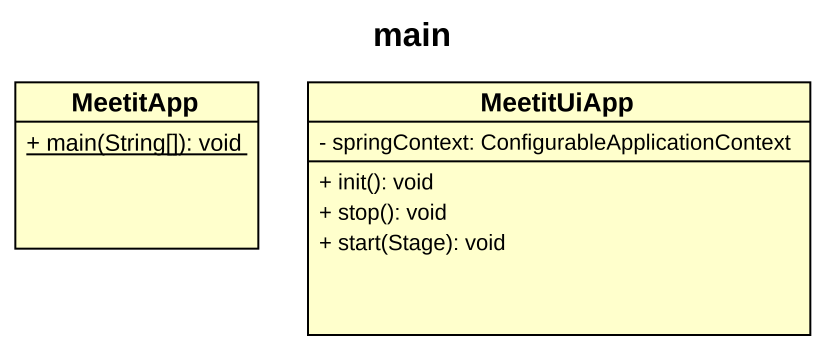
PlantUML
@startuml
title main
hide circle
hide empty members
skinparam classAttributeIconSize 0
class MeetitApp {
  {static} + main(String[]): void
}
class MeetitUiApp {
  - springContext: ConfigurableApplicationContext
  + init(): void
  + stop(): void
  + start(Stage): void
}
@enduml
